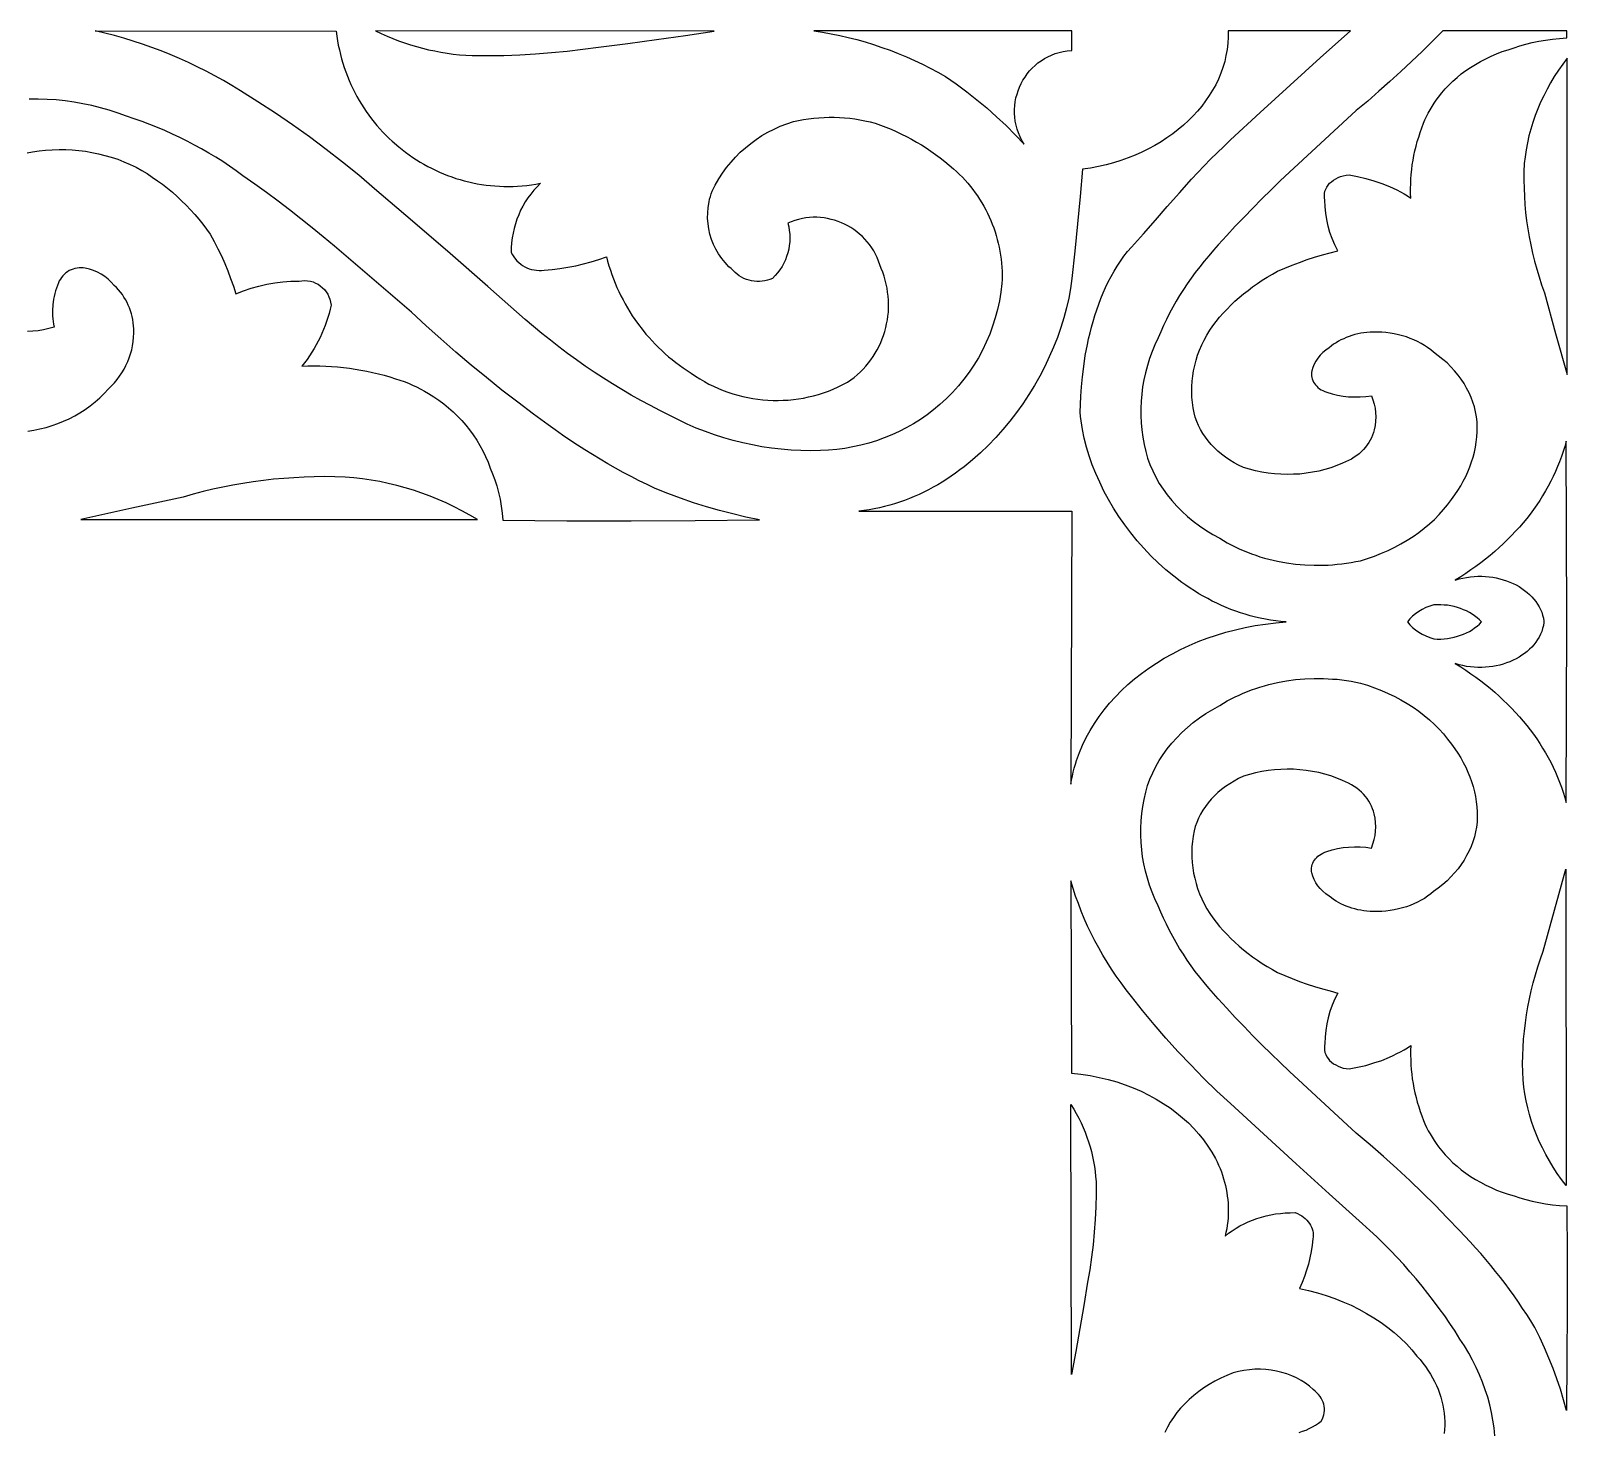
# Model space of a CAD drawing. Extents: x -204 to 222, y -183 to 183.
# Drawn here: x 116.3 to 222, y 86.5 to 183 of the extents above; entities that cross this region are included whole.
import ezdxf

# ---------------------------------------------------------------- set-up
doc = ezdxf.new("R2010")
doc.units = 0
doc.header["$MEASUREMENT"] = 0
doc.layers.add('LAYER_1', color=18, linetype='CONTINUOUS')

msp = doc.modelspace()

# ---------------------------------------------------------------- linework, layer by layer
at = {"layer": 'LAYER_1'}
for points in [[(137.33, 182.92), (137.37, 182.59), (137.42, 182.27), (137.47, 181.95), (137.54, 181.64), (137.61, 181.33), (137.69, 181.02), (137.78, 180.72), (137.88, 180.42), (137.98, 180.12), (138.09, 179.83), (138.21, 179.54), (138.33, 179.26), (138.47, 178.98), (138.6, 178.7), (138.75, 178.43), (138.9, 178.16), (139.06, 177.9), (139.22, 177.64), (139.39, 177.39), (139.57, 177.14), (139.75, 176.9), (139.94, 176.66), (140.13, 176.43), (140.33, 176.2), (140.53, 175.98), (140.74, 175.77), (140.96, 175.55), (141.18, 175.35), (141.63, 174.96), (142.1, 174.59), (142.59, 174.24), (142.85, 174.08), (143.1, 173.92), (143.36, 173.77), (143.62, 173.62), (143.89, 173.49), (144.16, 173.36), (144.43, 173.23), (144.71, 173.11), (144.99, 173), (145.27, 172.9), (145.56, 172.8), (145.85, 172.72), (146.14, 172.63), (146.44, 172.56), (146.73, 172.49), (147.03, 172.43), (147.33, 172.38), (147.64, 172.34), (147.94, 172.3), (148.25, 172.28), (148.56, 172.26), (148.87, 172.25), (149.18, 172.24), (149.49, 172.25), (149.81, 172.26), (150.12, 172.28), (150.44, 172.31), (150.76, 172.35), (151.07, 172.4), (151.39, 172.46), (151.15, 172.22), (150.93, 171.98), (150.71, 171.72), (150.52, 171.45), (150.33, 171.18), (150.17, 170.89), (150.01, 170.6), (149.88, 170.3), (149.75, 169.99), (149.65, 169.67), (149.56, 169.35), (149.49, 169.03), (149.43, 168.7), (149.39, 168.37), (149.37, 168.03), (149.37, 167.69), (149.45, 167.54), (149.54, 167.39), (149.65, 167.25), (149.76, 167.12), (149.88, 167.01), (150.02, 166.9), (150.15, 166.8), (150.3, 166.72), (150.45, 166.64), (150.61, 166.58), (150.77, 166.54), (150.94, 166.5), (151.11, 166.48), (151.28, 166.47), (151.45, 166.47), (151.63, 166.49), (152.18, 166.54), (152.72, 166.6), (153.27, 166.68), (153.81, 166.79), (154.34, 166.91), (154.87, 167.06), (155.4, 167.22), (155.92, 167.41), (156, 167.1), (156.09, 166.79), (156.19, 166.48), (156.29, 166.18), (156.4, 165.88), (156.52, 165.59), (156.64, 165.3), (156.78, 165.01), (156.91, 164.72), (157.06, 164.44), (157.21, 164.16), (157.37, 163.89), (157.7, 163.35), (158.06, 162.84), (158.44, 162.34), (158.64, 162.09), (158.85, 161.85), (159.06, 161.62), (159.28, 161.39), (159.5, 161.17), (159.73, 160.95), (159.96, 160.74), (160.2, 160.53), (160.44, 160.33), (160.69, 160.13), (160.95, 159.94), (161.2, 159.76), (161.47, 159.58), (161.74, 159.41), (162.04, 159.2), (162.34, 159.01), (162.66, 158.83), (162.97, 158.65), (163.29, 158.5), (163.62, 158.35), (163.95, 158.21), (164.28, 158.09), (164.62, 157.98), (164.95, 157.88), (165.3, 157.79), (165.64, 157.72), (165.99, 157.65), (166.33, 157.6), (166.68, 157.56), (167.03, 157.54), (167.38, 157.52), (167.73, 157.52), (168.08, 157.53), (168.43, 157.55), (168.78, 157.59), (169.13, 157.63), (169.48, 157.69), (169.83, 157.76), (170.17, 157.85), (170.52, 157.94), (170.86, 158.05), (171.19, 158.17), (171.53, 158.3), (171.86, 158.45), (172.18, 158.61), (172.5, 158.78), (172.74, 158.94), (172.96, 159.11), (173.18, 159.29), (173.39, 159.48), (173.58, 159.68), (173.77, 159.89), (173.95, 160.1), (174.11, 160.32), (174.27, 160.54), (174.41, 160.77), (174.55, 161.01), (174.68, 161.25), (174.79, 161.5), (174.9, 161.75), (174.99, 162), (175.07, 162.26), (175.14, 162.53), (175.2, 162.79), (175.25, 163.06), (175.29, 163.33), (175.32, 163.6), (175.33, 163.87), (175.33, 164.15), (175.33, 164.42), (175.31, 164.7), (175.27, 164.97), (175.23, 165.25), (175.17, 165.52), (175.1, 165.8), (175.02, 166.07), (174.93, 166.34), (174.82, 166.6), (174.74, 166.86), (174.65, 167.11), (174.55, 167.35), (174.43, 167.59), (174.31, 167.81), (174.17, 168.03), (174.02, 168.24), (173.87, 168.43), (173.7, 168.62), (173.53, 168.8), (173.34, 168.97), (173.15, 169.13), (172.95, 169.27), (172.74, 169.41), (172.53, 169.53), (172.31, 169.65), (172.09, 169.75), (171.86, 169.84), (171.62, 169.92), (171.39, 169.98), (171.14, 170.03), (170.9, 170.08), (170.65, 170.1), (170.4, 170.12), (170.15, 170.12), (169.9, 170.1), (169.65, 170.08), (169.4, 170.03), (169.14, 169.98), (168.89, 169.91), (168.64, 169.82), (168.39, 169.72), (168.46, 169.46), (168.5, 169.21), (168.53, 168.95), (168.54, 168.69), (168.53, 168.43), (168.5, 168.17), (168.46, 167.92), (168.4, 167.67), (168.32, 167.43), (168.23, 167.19), (168.12, 166.96), (168, 166.73), (167.86, 166.51), (167.7, 166.3), (167.53, 166.11), (167.35, 165.92), (167.17, 165.85), (166.99, 165.79), (166.81, 165.75), (166.63, 165.72), (166.45, 165.71), (166.26, 165.71), (166.08, 165.72), (165.9, 165.75), (165.73, 165.79), (165.55, 165.85), (165.38, 165.92), (165.22, 166), (165.06, 166.1), (164.91, 166.21), (164.77, 166.33), (164.63, 166.47), (164.49, 166.59), (164.35, 166.72), (164.09, 167), (163.85, 167.29), (163.64, 167.6), (163.45, 167.92), (163.29, 168.26), (163.15, 168.6), (163.04, 168.96), (162.96, 169.32), (162.91, 169.68), (162.88, 170.06), (162.89, 170.43), (162.92, 170.8), (162.98, 171.18), (163.02, 171.36), (163.07, 171.55), (163.12, 171.73), (163.19, 171.92), (163.41, 172.34), (163.65, 172.76), (163.91, 173.16), (164.19, 173.54), (164.49, 173.91), (164.8, 174.26), (165.13, 174.59), (165.48, 174.91), (165.85, 175.2), (166.23, 175.48), (166.62, 175.74), (167.03, 175.97), (167.45, 176.19), (167.88, 176.38), (168.33, 176.55), (168.78, 176.7), (169.13, 176.78), (169.48, 176.84), (169.83, 176.9), (170.18, 176.94), (170.54, 176.97), (170.89, 176.99), (171.24, 177), (171.6, 177), (171.95, 176.99), (172.3, 176.97), (172.66, 176.93), (173.01, 176.89), (173.36, 176.83), (173.71, 176.76), (174.06, 176.68), (174.4, 176.59), (174.77, 176.46), (175.14, 176.32), (175.5, 176.18), (175.86, 176.02), (176.22, 175.85), (176.57, 175.68), (176.92, 175.49), (177.26, 175.3), (177.6, 175.1), (177.93, 174.89), (178.25, 174.67), (178.57, 174.44), (178.89, 174.21), (179.2, 173.96), (179.5, 173.71), (179.8, 173.45), (180.01, 173.27), (180.21, 173.07), (180.41, 172.87), (180.6, 172.67), (180.78, 172.46), (180.96, 172.25), (181.13, 172.03), (181.29, 171.81), (181.45, 171.59), (181.6, 171.36), (181.75, 171.12), (181.88, 170.89), (182.02, 170.64), (182.14, 170.4), (182.26, 170.15), (182.37, 169.9), (182.47, 169.64), (182.57, 169.39), (182.66, 169.13), (182.74, 168.86), (182.81, 168.6), (182.88, 168.33), (182.94, 168.06), (182.99, 167.79), (183.04, 167.52), (183.07, 167.24), (183.1, 166.97), (183.12, 166.69), (183.14, 166.41), (183.14, 166.13), (183.14, 165.85), (183.13, 165.57), (183.06, 164.96), (182.96, 164.37), (182.83, 163.78), (182.67, 163.2), (182.49, 162.63), (182.29, 162.07), (182.05, 161.52), (181.79, 160.99), (181.51, 160.46), (181.2, 159.95), (180.87, 159.46), (180.52, 158.98), (180.14, 158.52), (179.74, 158.07), (179.32, 157.65), (178.87, 157.24), (178.43, 156.88), (177.98, 156.54), (177.52, 156.22), (177.04, 155.92), (176.55, 155.64), (176.05, 155.38), (175.55, 155.15), (175.03, 154.94), (174.5, 154.75), (173.97, 154.58), (173.43, 154.44), (172.88, 154.32), (172.33, 154.22), (171.77, 154.15), (171.21, 154.1), (170.64, 154.07), (169.97, 154.06), (169.29, 154.07), (168.62, 154.11), (167.95, 154.16), (167.28, 154.24), (166.62, 154.34), (165.96, 154.46), (165.3, 154.6), (164.65, 154.76), (164, 154.94), (163.36, 155.15), (162.73, 155.38), (162.1, 155.62), (161.48, 155.89), (160.87, 156.18), (160.27, 156.49), (159.6, 156.82), (158.94, 157.17), (158.28, 157.52), (157.63, 157.89), (156.98, 158.27), (156.34, 158.66), (155.71, 159.06), (155.08, 159.46), (154.46, 159.88), (153.85, 160.31), (153.25, 160.75), (152.65, 161.2), (152.06, 161.66), (151.47, 162.13), (150.9, 162.61), (150.33, 163.1), (147.76, 165.37), (145.17, 167.62), (142.58, 169.86), (139.97, 172.08), (138.88, 173.01), (137.76, 173.91), (136.63, 174.79), (135.49, 175.65), (134.32, 176.48), (133.14, 177.29), (131.94, 178.07), (130.73, 178.83), (130.15, 179.18), (129.56, 179.53), (128.97, 179.86), (128.37, 180.18), (127.76, 180.48), (127.15, 180.77), (126.53, 181.05), (125.91, 181.31), (125.28, 181.57), (124.64, 181.81), (124, 182.03), (123.36, 182.24), (122.71, 182.44), (122.06, 182.62), (121.4, 182.79), (120.74, 182.95)], [(163.34, 182.92), (140.03, 182.95), (140.42, 182.76), (140.82, 182.59), (141.22, 182.42), (141.62, 182.26), (142.03, 182.12), (142.44, 181.98), (142.85, 181.86), (143.26, 181.75), (143.68, 181.65), (144.1, 181.56), (144.53, 181.48), (144.95, 181.41), (145.38, 181.35), (145.81, 181.3), (146.24, 181.27), (146.67, 181.25), (147.76, 181.24), (148.86, 181.26), (149.95, 181.3), (151.04, 181.36), (152.13, 181.45), (153.21, 181.55), (154.3, 181.68), (155.38, 181.83), (157.38, 182.07), (159.37, 182.34), (161.36, 182.62)], [(187.94, 182.95), (187.92, 182.95), (170.19, 182.95), (170.79, 182.85), (171.39, 182.75), (171.98, 182.63), (172.56, 182.49), (173.15, 182.34), (173.73, 182.18), (174.3, 182), (174.87, 181.81), (175.44, 181.61), (176, 181.39), (176.56, 181.16), (177.11, 180.91), (177.66, 180.65), (178.2, 180.38), (178.73, 180.1), (179.26, 179.8), (179.99, 179.29), (180.71, 178.76), (181.41, 178.21), (182.1, 177.64), (182.77, 177.04), (183.42, 176.43), (184.05, 175.8), (184.67, 175.15), (184.51, 175.4), (184.38, 175.66), (184.27, 175.93), (184.18, 176.19), (184.11, 176.46), (184.05, 176.73), (184.02, 177), (184, 177.27), (184, 177.54), (184.02, 177.8), (184.05, 178.07), (184.1, 178.33), (184.17, 178.58), (184.25, 178.83), (184.34, 179.08), (184.46, 179.32), (184.58, 179.55), (184.72, 179.77), (184.87, 179.99), (185.04, 180.19), (185.22, 180.38), (185.41, 180.57), (185.61, 180.74), (185.83, 180.89), (186.06, 181.04), (186.29, 181.17), (186.54, 181.28), (186.8, 181.38), (187.06, 181.46), (187.34, 181.52), (187.63, 181.57), (187.92, 181.59), (187.94, 181.59)], [(187.87, 131.12), (187.92, 131.4), (187.98, 131.68), (188.04, 131.95), (188.11, 132.22), (188.19, 132.5), (188.27, 132.76), (188.46, 133.3), (188.68, 133.82), (188.93, 134.33), (189.2, 134.83), (189.5, 135.31), (189.82, 135.79), (190.17, 136.25), (190.54, 136.71), (190.94, 137.14), (191.36, 137.57), (191.8, 137.98), (192.26, 138.37), (192.74, 138.75), (193.24, 139.11), (193.76, 139.46), (194.3, 139.79), (194.86, 140.1), (195.43, 140.39), (196.02, 140.67), (196.63, 140.93), (197.25, 141.16), (197.89, 141.38), (198.54, 141.58), (199.2, 141.75), (199.88, 141.9), (200.56, 142.04), (201.26, 142.14), (201.97, 142.23), (202.68, 142.29), (202.33, 142.32), (201.97, 142.36), (201.61, 142.41), (201.26, 142.47), (200.91, 142.54), (200.57, 142.62), (200.22, 142.71), (199.88, 142.81), (199.55, 142.91), (199.22, 143.03), (198.89, 143.15), (198.56, 143.28), (198.24, 143.42), (197.92, 143.57), (197.6, 143.72), (197.29, 143.89), (196.98, 144.06), (196.68, 144.23), (196.38, 144.42), (196.08, 144.61), (195.79, 144.81), (195.51, 145.01), (194.95, 145.43), (194.4, 145.88), (193.88, 146.35), (193.38, 146.84), (192.9, 147.35), (192.43, 147.87), (192, 148.41), (191.58, 148.97), (191.18, 149.53), (190.82, 150.11), (190.47, 150.7), (190.15, 151.29), (189.86, 151.89), (189.59, 152.49), (189.35, 153.1), (189.14, 153.71), (188.96, 154.31), (188.8, 154.92), (188.68, 155.52), (188.63, 155.82), (188.59, 156.12), (188.55, 156.42), (188.52, 156.71), (188.53, 157.24), (188.56, 157.82), (188.6, 158.46), (188.67, 159.14), (188.76, 159.86), (188.87, 160.61), (189.02, 161.38), (189.1, 161.77), (189.2, 162.17), (189.3, 162.56), (189.41, 162.96), (189.53, 163.36), (189.66, 163.75), (189.8, 164.15), (189.94, 164.54), (190.1, 164.92), (190.27, 165.3), (190.45, 165.68), (190.64, 166.05), (190.85, 166.41), (191.06, 166.76), (191.29, 167.11), (191.53, 167.44), (191.78, 167.76), (192.04, 168.07), (192.87, 168.99), (193.69, 169.93), (194.51, 170.87), (195.34, 171.81), (196.18, 172.74), (196.61, 173.2), (197.04, 173.66), (197.49, 174.11), (197.94, 174.56), (198.4, 175), (198.87, 175.44), (200.91, 177.33), (202.97, 179.21), (205.04, 181.09), (207.12, 182.95), (198.7, 182.95), (198.7, 182.52), (198.68, 182.09), (198.63, 181.67), (198.55, 181.25), (198.46, 180.84), (198.34, 180.43), (198.19, 180.03), (198.03, 179.63), (197.84, 179.24), (197.63, 178.86), (197.4, 178.49), (197.15, 178.13), (196.89, 177.77), (196.6, 177.43), (196.29, 177.09), (195.97, 176.77), (195.62, 176.45), (195.26, 176.15), (194.89, 175.86), (194.49, 175.58), (194.08, 175.32), (193.66, 175.07), (193.22, 174.83), (192.77, 174.61), (192.3, 174.4), (191.82, 174.21), (191.32, 174.03), (190.82, 173.87), (190.3, 173.73), (189.77, 173.61), (189.22, 173.5), (188.67, 173.42), (188.52, 171.54), (188.34, 169.66), (188.15, 167.78), (187.94, 165.9), (187.85, 165.23), (187.73, 164.56), (187.57, 163.89), (187.39, 163.21), (187.18, 162.53), (186.95, 161.86), (186.68, 161.19), (186.39, 160.52), (186.08, 159.86), (185.74, 159.2), (185.37, 158.56), (184.98, 157.92), (184.57, 157.3), (184.13, 156.69), (183.68, 156.1), (183.2, 155.53), (182.71, 154.97), (182.19, 154.43), (181.65, 153.92), (181.1, 153.43), (180.82, 153.19), (180.53, 152.96), (180.24, 152.74), (179.94, 152.52), (179.64, 152.31), (179.34, 152.11), (179.03, 151.91), (178.72, 151.72), (178.4, 151.55), (178.08, 151.37), (177.76, 151.21), (177.43, 151.05), (177.1, 150.91), (176.77, 150.77), (176.43, 150.64), (176.09, 150.52), (175.75, 150.41), (175.41, 150.31), (175.06, 150.22), (174.71, 150.14), (174.35, 150.06), (174, 150), (173.64, 149.95), (173.28, 149.91), (187.94, 149.91)], [(213.46, 182.95), (212.76, 182.24), (212.04, 181.53), (211.32, 180.84), (210.58, 180.15), (209.83, 179.46), (209.07, 178.79), (208.3, 178.12), (207.51, 177.46), (202.92, 173.22), (202.28, 172.62), (201.65, 172), (201.02, 171.38), (200.4, 170.76), (199.79, 170.13), (199.19, 169.5), (198.6, 168.86), (198.02, 168.22), (197.68, 167.85), (197.36, 167.48), (197.04, 167.1), (196.74, 166.72), (196.44, 166.33), (196.16, 165.94), (195.88, 165.55), (195.62, 165.15), (195.36, 164.75), (195.12, 164.34), (194.89, 163.93), (194.66, 163.52), (194.45, 163.1), (194.25, 162.68), (194.06, 162.25), (193.88, 161.82), (193.66, 161.35), (193.47, 160.88), (193.29, 160.4), (193.14, 159.92), (193.01, 159.43), (192.9, 158.94), (192.81, 158.45), (192.75, 157.96), (192.71, 157.47), (192.69, 156.97), (192.69, 156.48), (192.71, 155.98), (192.76, 155.49), (192.83, 154.99), (192.92, 154.5), (193.03, 154.01), (193.16, 153.55), (193.32, 153.11), (193.51, 152.67), (193.72, 152.24), (193.96, 151.82), (194.22, 151.42), (194.51, 151.02), (194.82, 150.63), (195.16, 150.26), (195.52, 149.9), (195.9, 149.55), (196.3, 149.22), (196.73, 148.9), (197.17, 148.6), (197.64, 148.31), (198.12, 148.04), (198.38, 147.88), (198.64, 147.73), (198.91, 147.59), (199.18, 147.45), (199.45, 147.32), (199.73, 147.2), (200.02, 147.08), (200.31, 146.97), (200.6, 146.87), (200.89, 146.77), (201.19, 146.68), (201.49, 146.6), (202.1, 146.46), (202.72, 146.35), (203.34, 146.26), (203.98, 146.21), (204.61, 146.18), (205.25, 146.19), (205.57, 146.2), (205.89, 146.22), (206.21, 146.25), (206.53, 146.28), (206.85, 146.33), (207.16, 146.38), (207.48, 146.44), (207.8, 146.5), (208.29, 146.65), (208.78, 146.82), (209.25, 147.01), (209.71, 147.21), (210.16, 147.43), (210.59, 147.66), (211.02, 147.91), (211.42, 148.17), (211.81, 148.44), (212.19, 148.73), (212.55, 149.03), (212.89, 149.34), (213.21, 149.67), (213.52, 150.01), (213.8, 150.35), (214.07, 150.71), (214.29, 151.02), (214.51, 151.33), (214.7, 151.64), (214.88, 151.96), (215.05, 152.29), (215.2, 152.62), (215.33, 152.95), (215.45, 153.29), (215.55, 153.63), (215.64, 153.97), (215.71, 154.31), (215.77, 154.66), (215.81, 155.01), (215.83, 155.36), (215.84, 155.71), (215.83, 156.06), (215.79, 156.4), (215.72, 156.74), (215.64, 157.08), (215.54, 157.41), (215.42, 157.73), (215.28, 158.05), (215.11, 158.37), (214.93, 158.68), (214.73, 158.98), (214.52, 159.27), (214.28, 159.55), (214.03, 159.83), (213.76, 160.1), (213.47, 160.35), (213.16, 160.6), (212.84, 160.84), (212.64, 161.01), (212.42, 161.16), (212.2, 161.31), (211.97, 161.45), (211.73, 161.57), (211.48, 161.69), (211.22, 161.79), (210.96, 161.89), (210.69, 161.97), (210.41, 162.04), (210.13, 162.1), (209.85, 162.15), (209.56, 162.19), (209.27, 162.21), (208.97, 162.22), (208.68, 162.22), (208.46, 162.21), (208.25, 162.2), (208.04, 162.17), (207.83, 162.14), (207.62, 162.1), (207.42, 162.05), (207.22, 161.99), (207.02, 161.92), (206.83, 161.85), (206.65, 161.77), (206.46, 161.69), (206.29, 161.59), (206.12, 161.49), (205.95, 161.39), (205.8, 161.27), (205.65, 161.15), (205.42, 160.99), (205.22, 160.82), (205.04, 160.64), (204.88, 160.44), (204.74, 160.23), (204.62, 160.02), (204.53, 159.79), (204.46, 159.57), (204.44, 159.45), (204.43, 159.33), (204.43, 159.22), (204.45, 159.11), (204.48, 159), (204.52, 158.89), (204.57, 158.78), (204.63, 158.68), (204.7, 158.59), (204.79, 158.5), (204.88, 158.41), (204.98, 158.33), (205.09, 158.26), (205.21, 158.2), (205.34, 158.14), (205.48, 158.09), (205.85, 157.98), (206.22, 157.89), (206.61, 157.82), (206.99, 157.78), (207.39, 157.76), (207.78, 157.77), (208.17, 157.8), (208.56, 157.85), (208.66, 157.56), (208.75, 157.27), (208.81, 156.98), (208.84, 156.69), (208.86, 156.39), (208.84, 156.1), (208.81, 155.8), (208.75, 155.51), (208.7, 155.32), (208.64, 155.14), (208.57, 154.96), (208.48, 154.79), (208.38, 154.62), (208.27, 154.46), (208.15, 154.3), (208.02, 154.15), (207.87, 154), (207.71, 153.86), (207.55, 153.73), (207.37, 153.61), (207.18, 153.49), (206.99, 153.39), (206.78, 153.29), (206.57, 153.2), (206.17, 153.04), (205.77, 152.89), (205.35, 152.77), (204.93, 152.66), (204.51, 152.58), (204.07, 152.51), (203.64, 152.46), (203.2, 152.44), (202.77, 152.43), (202.33, 152.44), (201.89, 152.47), (201.45, 152.52), (201.02, 152.59), (200.59, 152.68), (200.17, 152.79), (199.75, 152.91), (199.42, 153.07), (199.11, 153.24), (198.81, 153.42), (198.52, 153.62), (198.25, 153.82), (197.99, 154.04), (197.75, 154.26), (197.53, 154.5), (197.32, 154.74), (197.13, 154.99), (196.95, 155.25), (196.79, 155.52), (196.66, 155.8), (196.54, 156.08), (196.44, 156.37), (196.36, 156.66), (196.29, 157.02), (196.24, 157.39), (196.21, 157.75), (196.19, 158.12), (196.2, 158.48), (196.22, 158.85), (196.26, 159.21), (196.32, 159.57), (196.4, 159.93), (196.49, 160.29), (196.6, 160.64), (196.73, 160.99), (196.88, 161.34), (197.05, 161.68), (197.23, 162.02), (197.43, 162.35), (197.64, 162.65), (197.87, 162.95), (198.11, 163.24), (198.36, 163.52), (198.62, 163.8), (198.89, 164.07), (199.17, 164.34), (199.46, 164.6), (199.76, 164.85), (200.07, 165.09), (200.38, 165.33), (200.71, 165.56), (201.05, 165.79), (201.39, 166), (201.74, 166.21), (202.1, 166.41), (202.6, 166.63), (203.1, 166.83), (203.61, 167.02), (204.13, 167.21), (204.65, 167.38), (205.18, 167.54), (205.71, 167.68), (206.25, 167.82), (206.04, 168.23), (205.85, 168.66), (205.7, 169.08), (205.57, 169.52), (205.48, 169.96), (205.41, 170.4), (205.37, 170.84), (205.36, 171.29), (205.33, 171.45), (205.32, 171.61), (205.33, 171.76), (205.36, 171.91), (205.42, 172.06), (205.49, 172.2), (205.58, 172.33), (205.68, 172.46), (205.81, 172.57), (205.94, 172.68), (206.1, 172.77), (206.26, 172.86), (206.44, 172.93), (206.62, 172.98), (206.82, 173.02), (207.02, 173.04), (207.6, 172.93), (208.17, 172.8), (208.73, 172.64), (209.27, 172.45), (209.8, 172.23), (210.05, 172.12), (210.31, 172), (210.55, 171.87), (210.8, 171.73), (211.03, 171.59), (211.27, 171.44), (211.25, 171.77), (211.25, 172.1), (211.26, 172.42), (211.27, 172.75), (211.29, 173.07), (211.33, 173.4), (211.37, 173.72), (211.42, 174.04), (211.48, 174.37), (211.55, 174.69), (211.63, 175.01), (211.71, 175.33), (211.81, 175.64), (211.91, 175.96), (212.02, 176.27), (212.15, 176.59), (212.24, 176.82), (212.35, 177.06), (212.47, 177.29), (212.59, 177.52), (212.73, 177.74), (212.87, 177.96), (213.02, 178.18), (213.18, 178.39), (213.4, 178.68), (213.64, 178.96), (213.9, 179.23), (214.16, 179.49), (214.45, 179.74), (214.74, 179.98), (215.05, 180.21), (215.38, 180.43), (215.71, 180.64), (216.06, 180.84), (216.42, 181.03), (216.79, 181.2), (217.17, 181.37), (217.56, 181.52), (217.96, 181.65), (218.37, 181.78), (218.76, 181.91), (219.18, 182.03), (219.61, 182.14), (220.07, 182.23), (220.54, 182.31), (221.02, 182.38), (221.51, 182.43), (222, 182.47), (222.01, 182.95)], [(220.47, 164.93), (221.23, 162.12), (222.02, 159.31), (222.03, 181.07), (221.72, 180.65), (221.42, 180.23), (221.14, 179.8), (220.88, 179.37), (220.64, 178.93), (220.41, 178.48), (220.19, 178.03), (220, 177.58), (219.82, 177.12), (219.66, 176.65), (219.52, 176.19), (219.39, 175.72), (219.29, 175.24), (219.2, 174.77), (219.13, 174.29), (219.07, 173.81), (219.05, 173.25), (219.05, 172.68), (219.06, 172.12), (219.08, 171.56), (219.12, 171), (219.17, 170.44), (219.23, 169.88), (219.31, 169.33), (219.41, 168.77), (219.52, 168.22), (219.64, 167.66), (219.78, 167.11), (219.93, 166.56), (220.09, 166.02), (220.27, 165.47)], [(222.01, 142.29), (221.96, 154.71), (221.86, 154.36), (221.75, 154.01), (221.64, 153.66), (221.51, 153.31), (221.37, 152.97), (221.22, 152.63), (221.06, 152.29), (220.9, 151.96), (220.72, 151.63), (220.53, 151.3), (220.34, 150.97), (220.14, 150.65), (219.93, 150.34), (219.7, 150.02), (219.48, 149.71), (219.24, 149.41), (218.99, 149.11), (218.74, 148.81), (218.47, 148.52), (218.2, 148.23), (217.92, 147.95), (217.63, 147.67), (217.34, 147.4), (217.04, 147.13), (216.72, 146.86), (216.41, 146.6), (216.08, 146.35), (215.74, 146.1), (215.4, 145.86), (215.05, 145.62), (214.7, 145.39), (214.33, 145.16), (214.59, 145.24), (214.85, 145.3), (215.11, 145.35), (215.37, 145.39), (215.63, 145.42), (215.89, 145.43), (216.15, 145.43), (216.41, 145.42), (216.66, 145.39), (216.91, 145.36), (217.15, 145.31), (217.4, 145.26), (217.63, 145.19), (217.86, 145.12), (218.09, 145.03), (218.3, 144.93), (218.51, 144.83), (218.72, 144.72), (218.91, 144.59), (219.1, 144.46), (219.27, 144.32), (219.44, 144.18), (219.6, 144.02), (219.74, 143.86), (219.87, 143.69), (219.99, 143.51), (220.1, 143.33), (220.19, 143.14), (220.28, 142.95), (220.34, 142.75), (220.39, 142.54), (220.43, 142.33), (220.42, 142.29), (220.43, 142.25), (220.39, 142.04), (220.34, 141.84), (220.28, 141.63), (220.19, 141.44), (220.1, 141.25), (219.99, 141.07), (219.87, 140.89), (219.74, 140.72), (219.6, 140.56), (219.44, 140.41), (219.27, 140.26), (219.1, 140.12), (218.91, 139.99), (218.72, 139.87), (218.51, 139.75), (218.3, 139.65), (218.09, 139.55), (217.86, 139.47), (217.63, 139.39), (217.4, 139.32), (217.15, 139.27), (216.91, 139.22), (216.66, 139.19), (216.41, 139.17), (216.15, 139.15), (215.89, 139.16), (215.63, 139.17), (215.37, 139.19), (215.11, 139.23), (214.85, 139.28), (214.59, 139.34), (214.33, 139.42), (214.7, 139.19), (215.05, 138.96), (215.4, 138.72), (215.74, 138.48), (216.08, 138.23), (216.41, 137.98), (216.72, 137.72), (217.04, 137.46), (217.34, 137.19), (217.63, 136.91), (217.92, 136.63), (218.2, 136.35), (218.47, 136.06), (218.74, 135.77), (218.99, 135.47), (219.24, 135.17), (219.48, 134.87), (219.7, 134.56), (219.93, 134.25), (220.14, 133.93), (220.34, 133.61), (220.53, 133.28), (220.72, 132.96), (220.9, 132.63), (221.06, 132.29), (221.22, 131.95), (221.37, 131.61), (221.51, 131.27), (221.64, 130.92), (221.75, 130.58), (221.86, 130.22), (221.96, 129.87)], [(126.8, 150.88), (123.27, 150.12), (119.75, 149.34), (147.04, 149.33), (146.51, 149.64), (145.98, 149.93), (145.45, 150.21), (144.9, 150.47), (144.35, 150.71), (143.79, 150.94), (143.22, 151.15), (142.65, 151.34), (142.08, 151.51), (141.5, 151.67), (140.91, 151.81), (140.32, 151.94), (139.73, 152.04), (139.13, 152.13), (138.53, 152.2), (137.93, 152.25), (137.22, 152.27), (136.52, 152.28), (135.81, 152.27), (135.11, 152.25), (134.41, 152.21), (133.71, 152.16), (133.01, 152.1), (132.31, 152.02), (131.61, 151.92), (130.91, 151.82), (130.22, 151.7), (129.53, 151.56), (128.84, 151.41), (128.16, 151.25), (127.48, 151.07)], [(216.13, 142.29), (215.99, 142.44), (215.83, 142.58), (215.66, 142.71), (215.48, 142.83), (215.3, 142.94), (215.1, 143.04), (214.9, 143.13), (214.69, 143.21), (214.47, 143.28), (214.25, 143.34), (214.03, 143.39), (213.8, 143.43), (213.56, 143.45), (213.33, 143.47), (213.09, 143.47), (212.85, 143.46), (212.57, 143.37), (212.3, 143.27), (212.05, 143.14), (211.81, 143), (211.59, 142.85), (211.39, 142.68), (211.21, 142.49), (211.04, 142.29), (211.21, 142.09), (211.39, 141.91), (211.59, 141.74), (211.81, 141.58), (212.05, 141.44), (212.3, 141.32), (212.57, 141.21), (212.85, 141.12), (213.09, 141.11), (213.33, 141.11), (213.56, 141.13), (213.8, 141.15), (214.03, 141.19), (214.25, 141.24), (214.47, 141.3), (214.69, 141.37), (214.9, 141.45), (215.1, 141.54), (215.3, 141.64), (215.48, 141.75), (215.66, 141.87), (215.83, 142), (215.99, 142.14)], [(198.12, 136.54), (198.38, 136.7), (198.64, 136.85), (198.91, 136.99), (199.18, 137.13), (199.45, 137.26), (199.73, 137.38), (200.02, 137.5), (200.31, 137.61), (200.6, 137.71), (200.89, 137.81), (201.19, 137.9), (201.49, 137.98), (202.1, 138.12), (202.72, 138.23), (203.34, 138.32), (203.98, 138.37), (204.61, 138.4), (205.25, 138.4), (205.57, 138.38), (205.89, 138.36), (206.21, 138.34), (206.53, 138.3), (206.85, 138.26), (207.16, 138.21), (207.48, 138.15), (207.8, 138.08), (208.29, 137.93), (208.78, 137.76), (209.25, 137.57), (209.71, 137.37), (210.16, 137.16), (210.59, 136.92), (211.02, 136.68), (211.42, 136.42), (211.81, 136.14), (212.19, 135.85), (212.55, 135.55), (212.89, 135.24), (213.21, 134.91), (213.52, 134.58), (213.8, 134.23), (214.07, 133.87), (214.29, 133.56), (214.51, 133.25), (214.7, 132.94), (214.88, 132.62), (215.05, 132.29), (215.2, 131.96), (215.33, 131.63), (215.45, 131.3), (215.55, 130.96), (215.64, 130.61), (215.71, 130.27), (215.77, 129.92), (215.81, 129.57), (215.83, 129.23), (215.84, 128.87), (215.83, 128.52), (215.79, 128.18), (215.72, 127.84), (215.64, 127.51), (215.54, 127.17), (215.42, 126.85), (215.28, 126.53), (215.11, 126.21), (214.93, 125.91), (214.73, 125.61), (214.52, 125.31), (214.28, 125.03), (214.03, 124.75), (213.76, 124.48), (213.47, 124.23), (213.16, 123.98), (212.84, 123.74), (212.64, 123.58), (212.42, 123.42), (212.2, 123.27), (211.97, 123.14), (211.73, 123.01), (211.48, 122.89), (211.22, 122.79), (210.96, 122.69), (210.69, 122.61), (210.41, 122.54), (210.13, 122.48), (209.85, 122.43), (209.56, 122.4), (209.27, 122.37), (208.97, 122.36), (208.68, 122.36), (208.46, 122.37), (208.25, 122.39), (208.04, 122.41), (207.83, 122.45), (207.62, 122.49), (207.42, 122.54), (207.22, 122.59), (207.02, 122.66), (206.83, 122.73), (206.65, 122.81), (206.46, 122.9), (206.29, 122.99), (206.12, 123.09), (205.95, 123.2), (205.8, 123.31), (205.65, 123.43), (205.42, 123.59), (205.22, 123.76), (205.04, 123.95), (204.88, 124.14), (204.74, 124.35), (204.62, 124.56), (204.53, 124.79), (204.46, 125.02), (204.44, 125.13), (204.43, 125.25), (204.43, 125.36), (204.45, 125.48), (204.48, 125.59), (204.52, 125.69), (204.57, 125.8), (204.63, 125.9), (204.7, 125.99), (204.79, 126.09), (204.88, 126.17), (204.98, 126.25), (205.09, 126.32), (205.21, 126.39), (205.34, 126.44), (205.48, 126.49), (205.85, 126.61), (206.22, 126.7), (206.61, 126.76), (206.99, 126.8), (207.39, 126.82), (207.78, 126.82), (208.17, 126.79), (208.56, 126.73), (208.66, 127.02), (208.75, 127.31), (208.81, 127.6), (208.84, 127.9), (208.86, 128.19), (208.84, 128.49), (208.81, 128.78), (208.75, 129.08), (208.7, 129.26), (208.64, 129.44), (208.57, 129.62), (208.48, 129.79), (208.38, 129.96), (208.27, 130.13), (208.15, 130.28), (208.02, 130.43), (207.87, 130.58), (207.71, 130.72), (207.55, 130.85), (207.37, 130.97), (207.18, 131.09), (206.99, 131.19), (206.78, 131.29), (206.57, 131.38), (206.17, 131.54), (205.77, 131.69), (205.35, 131.81), (204.93, 131.92), (204.51, 132), (204.07, 132.07), (203.64, 132.12), (203.2, 132.15), (202.77, 132.15), (202.33, 132.14), (201.89, 132.11), (201.45, 132.06), (201.02, 131.99), (200.59, 131.91), (200.17, 131.8), (199.75, 131.67), (199.42, 131.51), (199.11, 131.34), (198.81, 131.16), (198.52, 130.97), (198.25, 130.76), (197.99, 130.55), (197.75, 130.32), (197.53, 130.09), (197.32, 129.84), (197.13, 129.59), (196.95, 129.33), (196.79, 129.06), (196.66, 128.79), (196.54, 128.5), (196.44, 128.22), (196.36, 127.92), (196.29, 127.56), (196.24, 127.19), (196.21, 126.83), (196.19, 126.46), (196.2, 126.1), (196.22, 125.74), (196.26, 125.37), (196.32, 125.01), (196.4, 124.65), (196.49, 124.3), (196.6, 123.94), (196.73, 123.59), (196.88, 123.24), (197.05, 122.9), (197.23, 122.56), (197.43, 122.23), (197.64, 121.93), (197.87, 121.63), (198.11, 121.34), (198.36, 121.06), (198.62, 120.78), (198.89, 120.51), (199.17, 120.25), (199.46, 119.99), (199.76, 119.73), (200.07, 119.49), (200.38, 119.25), (200.71, 119.02), (201.05, 118.8), (201.39, 118.58), (201.74, 118.37), (202.1, 118.17), (202.6, 117.96), (203.1, 117.75), (203.61, 117.56), (204.13, 117.38), (204.65, 117.21), (205.18, 117.05), (205.71, 116.9), (206.25, 116.76), (206.04, 116.35), (205.85, 115.93), (205.7, 115.5), (205.57, 115.06), (205.48, 114.63), (205.41, 114.18), (205.37, 113.74), (205.36, 113.29), (205.33, 113.13), (205.32, 112.98), (205.33, 112.82), (205.36, 112.67), (205.42, 112.52), (205.49, 112.38), (205.58, 112.25), (205.68, 112.12), (205.81, 112.01), (205.94, 111.9), (206.1, 111.81), (206.26, 111.73), (206.44, 111.66), (206.62, 111.6), (206.82, 111.56), (207.02, 111.54), (207.6, 111.65), (208.17, 111.78), (208.73, 111.95), (209.27, 112.13), (209.8, 112.35), (210.05, 112.46), (210.31, 112.59), (210.55, 112.72), (210.8, 112.85), (211.03, 112.99), (211.27, 113.14), (211.25, 112.81), (211.25, 112.49), (211.26, 112.16), (211.27, 111.83), (211.29, 111.51), (211.33, 111.18), (211.37, 110.86), (211.42, 110.54), (211.48, 110.22), (211.55, 109.89), (211.63, 109.57), (211.71, 109.26), (211.81, 108.94), (211.91, 108.62), (212.02, 108.31), (212.15, 108), (212.24, 107.76), (212.35, 107.52), (212.47, 107.29), (212.59, 107.07), (212.73, 106.84), (212.87, 106.62), (213.02, 106.4), (213.18, 106.19), (213.4, 105.9), (213.64, 105.63), (213.9, 105.35), (214.16, 105.09), (214.45, 104.84), (214.74, 104.6), (215.05, 104.37), (215.38, 104.15), (215.71, 103.94), (216.06, 103.74), (216.42, 103.55), (216.79, 103.38), (217.17, 103.21), (217.56, 103.06), (217.96, 102.93), (218.37, 102.8), (218.76, 102.67), (219.18, 102.55), (219.61, 102.44), (220.07, 102.35), (220.54, 102.27), (221.02, 102.2), (221.51, 102.15), (222, 102.12), (222.03, 98.6), (222.03, 95.08), (222.01, 91.56), (221.97, 88.04), (221.77, 88.77), (221.56, 89.5), (221.32, 90.22), (221.06, 90.94), (220.77, 91.65), (220.47, 92.36), (220.14, 93.06), (219.79, 93.76), (219.52, 94.2), (219.24, 94.64), (218.96, 95.07), (218.67, 95.5), (218.37, 95.93), (218.06, 96.36), (217.75, 96.78), (217.43, 97.2), (217.1, 97.61), (216.77, 98.02), (216.43, 98.43), (216.08, 98.84), (215.72, 99.24), (215.36, 99.64), (214.99, 100.03), (214.61, 100.42), (213.78, 101.3), (212.94, 102.16), (212.08, 103.01), (211.2, 103.86), (210.3, 104.69), (209.39, 105.51), (208.46, 106.32), (207.51, 107.12), (202.92, 111.36), (202.28, 111.97), (201.65, 112.58), (201.02, 113.2), (200.4, 113.82), (199.79, 114.45), (199.19, 115.08), (198.6, 115.72), (198.02, 116.37), (197.68, 116.73), (197.36, 117.1), (197.04, 117.48), (196.74, 117.86), (196.44, 118.25), (196.16, 118.64), (195.88, 119.03), (195.62, 119.43), (195.36, 119.83), (195.12, 120.24), (194.89, 120.65), (194.66, 121.07), (194.45, 121.49), (194.25, 121.91), (194.06, 122.33), (193.88, 122.76), (193.66, 123.23), (193.47, 123.7), (193.29, 124.18), (193.14, 124.66), (193.01, 125.15), (192.9, 125.64), (192.81, 126.13), (192.75, 126.62), (192.71, 127.12), (192.69, 127.61), (192.69, 128.11), (192.71, 128.6), (192.76, 129.1), (192.83, 129.59), (192.92, 130.08), (193.03, 130.58), (193.16, 131.03), (193.32, 131.47), (193.51, 131.91), (193.72, 132.34), (193.96, 132.76), (194.22, 133.17), (194.51, 133.56), (194.82, 133.95), (195.16, 134.32), (195.52, 134.68), (195.9, 135.03), (196.3, 135.37), (196.73, 135.68), (197.17, 135.99), (197.64, 136.27)], [(220.38, 119.65), (221.15, 122.46), (221.94, 125.27), (221.95, 103.51), (221.64, 103.93), (221.34, 104.35), (221.06, 104.78), (220.8, 105.22), (220.55, 105.66), (220.32, 106.1), (220.11, 106.55), (219.92, 107.01), (219.74, 107.47), (219.58, 107.93), (219.44, 108.4), (219.31, 108.87), (219.2, 109.34), (219.12, 109.82), (219.04, 110.29), (218.99, 110.78), (218.97, 111.34), (218.96, 111.9), (218.97, 112.46), (219, 113.02), (219.03, 113.58), (219.08, 114.14), (219.15, 114.7), (219.23, 115.26), (219.32, 115.81), (219.43, 116.37), (219.56, 116.92), (219.69, 117.47), (219.84, 118.02), (220.01, 118.56), (220.19, 119.11)], [(187.91, 90.51), (187.88, 109.1), (188.07, 108.78), (188.25, 108.47), (188.42, 108.15), (188.58, 107.83), (188.72, 107.51), (188.86, 107.18), (188.98, 106.85), (189.1, 106.52), (189.2, 106.19), (189.29, 105.85), (189.37, 105.51), (189.44, 105.17), (189.5, 104.83), (189.55, 104.49), (189.58, 104.15), (189.61, 103.8), (189.61, 102.93), (189.59, 102.06), (189.55, 101.19), (189.49, 100.32), (189.4, 99.45), (189.29, 98.59), (189.17, 97.72), (189.01, 96.86), (188.77, 95.27), (188.5, 93.68), (188.22, 92.09)]]:
    msp.add_lwpolyline(points, close=True, dxfattribs=at)
for points in [[(116.05, 174.55), (116.42, 174.62), (116.88, 174.69), (117.33, 174.74), (117.79, 174.77), (118.25, 174.79), (118.71, 174.78), (119.16, 174.76), (119.62, 174.72), (120.07, 174.66), (120.52, 174.58), (120.97, 174.49), (121.41, 174.38), (121.85, 174.25), (122.29, 174.11), (122.72, 173.94), (123.14, 173.76), (123.56, 173.57), (123.94, 173.35), (124.31, 173.13), (124.67, 172.89), (125.03, 172.64), (125.38, 172.39), (125.72, 172.12), (126.05, 171.84), (126.37, 171.56), (126.69, 171.26), (127, 170.96), (127.3, 170.64), (127.59, 170.32), (127.87, 169.99), (128.14, 169.65), (128.4, 169.3), (128.65, 168.95), (128.92, 168.46), (129.18, 167.96), (129.42, 167.46), (129.65, 166.95), (129.86, 166.43), (130.06, 165.91), (130.25, 165.38), (130.42, 164.85), (130.94, 165.06), (131.47, 165.24), (132, 165.39), (132.55, 165.52), (133.1, 165.61), (133.65, 165.68), (134.21, 165.72), (134.77, 165.73), (134.97, 165.76), (135.17, 165.77), (135.36, 165.76), (135.55, 165.72), (135.73, 165.67), (135.91, 165.6), (136.08, 165.51), (136.23, 165.41), (136.38, 165.28), (136.51, 165.15), (136.63, 165), (136.74, 164.84), (136.82, 164.66), (136.89, 164.48), (136.94, 164.28), (136.97, 164.08), (136.9, 163.79), (136.83, 163.51), (136.75, 163.23), (136.66, 162.95), (136.56, 162.67), (136.46, 162.4), (136.34, 162.13), (136.22, 161.86), (136.09, 161.6), (135.95, 161.34), (135.81, 161.09), (135.65, 160.84), (135.49, 160.59), (135.32, 160.35), (135.15, 160.12), (134.96, 159.89), (135.37, 159.9), (135.78, 159.9), (136.19, 159.9), (136.6, 159.88), (137.01, 159.86), (137.41, 159.83), (137.82, 159.79), (138.23, 159.74), (138.63, 159.68), (139.03, 159.61), (139.43, 159.53), (139.83, 159.45), (140.23, 159.35), (140.63, 159.25), (141.02, 159.14), (141.41, 159.02), (141.71, 158.92), (142, 158.82), (142.29, 158.7), (142.58, 158.58), (142.86, 158.45), (143.14, 158.3), (143.41, 158.16), (143.68, 158), (144.04, 157.78), (144.39, 157.54), (144.73, 157.29), (145.05, 157.02), (145.37, 156.74), (145.67, 156.45), (145.96, 156.15), (146.24, 155.83), (146.5, 155.5), (146.75, 155.15), (146.99, 154.8), (147.21, 154.43), (147.41, 154.06), (147.6, 153.67), (147.77, 153.28), (147.92, 152.87), (148.09, 152.48), (148.24, 152.07), (148.38, 151.64), (148.5, 151.19), (148.6, 150.73), (148.68, 150.25), (148.74, 149.77), (148.79, 149.28), (153.2, 149.25), (157.61, 149.25), (162.03, 149.27), (166.44, 149.31), (165.52, 149.5), (164.61, 149.72), (163.7, 149.95), (162.8, 150.21), (161.91, 150.49), (161.02, 150.8), (160.14, 151.12), (159.27, 151.46), (158.72, 151.73), (158.17, 152), (157.62, 152.28), (157.08, 152.57), (156.55, 152.87), (156.01, 153.17), (155.48, 153.48), (154.96, 153.8), (154.44, 154.12), (153.92, 154.45), (153.41, 154.79), (152.9, 155.13), (152.4, 155.49), (151.9, 155.84), (151.4, 156.21), (150.91, 156.58), (149.82, 157.4), (148.73, 158.24), (147.66, 159.09), (146.6, 159.96), (145.56, 160.84), (144.53, 161.75), (143.51, 162.66), (142.51, 163.6), (137.2, 168.14), (136.43, 168.77), (135.66, 169.4), (134.89, 170.02), (134.11, 170.63), (133.32, 171.23), (132.52, 171.82), (131.72, 172.41), (130.91, 172.98), (130.45, 173.31), (129.99, 173.63), (129.52, 173.95), (129.04, 174.25), (128.55, 174.54), (128.06, 174.82), (127.57, 175.09), (127.07, 175.36), (126.56, 175.61), (126.05, 175.85), (125.54, 176.08), (125.02, 176.3), (124.49, 176.51), (123.97, 176.71), (123.43, 176.9), (122.9, 177.07), (122.31, 177.29), (121.71, 177.48), (121.11, 177.65), (120.51, 177.8), (119.9, 177.93), (119.29, 178.04), (118.67, 178.13), (118.05, 178.19), (117.43, 178.23), (116.81, 178.25), (116.19, 178.25)], [(116.1, 155.42), (116.52, 155.48), (116.94, 155.56), (117.36, 155.66), (117.77, 155.79), (118.17, 155.93), (118.56, 156.09), (118.95, 156.26), (119.33, 156.46), (119.69, 156.68), (120.05, 156.91), (120.4, 157.16), (120.73, 157.43), (121.05, 157.71), (121.36, 158.01), (121.66, 158.33), (121.87, 158.53), (122.07, 158.74), (122.25, 158.96), (122.42, 159.2), (122.58, 159.43), (122.73, 159.68), (122.86, 159.93), (122.98, 160.2), (123.08, 160.46), (123.17, 160.73), (123.25, 161.01), (123.31, 161.29), (123.35, 161.58), (123.38, 161.87), (123.4, 162.16), (123.4, 162.45), (123.38, 162.66), (123.36, 162.87), (123.33, 163.08), (123.29, 163.29), (123.24, 163.49), (123.18, 163.69), (123.1, 163.89), (123.02, 164.08), (122.93, 164.27), (122.83, 164.46), (122.72, 164.63), (122.61, 164.81), (122.48, 164.98), (122.35, 165.14), (122.2, 165.29), (122.05, 165.44), (121.85, 165.66), (121.64, 165.87), (121.41, 166.05), (121.16, 166.21), (120.9, 166.34), (120.63, 166.46), (120.35, 166.55), (120.06, 166.61), (119.92, 166.64), (119.77, 166.65), (119.63, 166.64), (119.49, 166.63), (119.35, 166.6), (119.22, 166.56), (119.08, 166.51), (118.96, 166.45), (118.84, 166.38), (118.72, 166.29), (118.62, 166.2), (118.52, 166.1), (118.43, 165.99), (118.35, 165.87), (118.27, 165.74), (118.21, 165.61), (118.14, 165.43), (118.07, 165.24), (118.01, 165.06), (117.96, 164.87), (117.91, 164.68), (117.88, 164.49), (117.82, 164.11), (117.8, 163.72), (117.8, 163.53), (117.81, 163.34), (117.82, 163.14), (117.84, 162.95), (117.87, 162.76), (117.91, 162.57), (117.55, 162.46), (117.19, 162.38), (116.82, 162.32), (116.45, 162.28), (116.08, 162.27)], [(217.06, 86.3), (217, 86.84), (216.92, 87.37), (216.82, 87.9), (216.7, 88.43), (216.56, 88.95), (216.39, 89.47), (216.21, 89.99), (216, 90.5), (215.77, 91), (215.52, 91.5), (215.25, 91.99), (214.96, 92.48), (214.65, 92.96), (214.31, 93.5), (213.96, 94.03), (213.6, 94.55), (213.23, 95.07), (212.84, 95.58), (212.45, 96.09), (212.05, 96.6), (211.63, 97.1), (211.21, 97.59), (210.78, 98.08), (210.33, 98.56), (209.87, 99.04), (209.41, 99.51), (208.93, 99.98), (208.45, 100.43), (207.95, 100.89), (205.66, 102.94), (203.38, 105), (201.12, 107.07), (198.87, 109.15), (197.93, 110.02), (197.01, 110.91), (196.13, 111.81), (195.26, 112.72), (194.42, 113.65), (193.6, 114.59), (192.81, 115.55), (192.04, 116.52), (191.68, 116.98), (191.34, 117.45), (191, 117.92), (190.68, 118.4), (190.37, 118.88), (190.08, 119.37), (189.8, 119.86), (189.53, 120.36), (189.27, 120.86), (189.03, 121.37), (188.8, 121.88), (188.59, 122.39), (188.39, 122.91), (188.2, 123.43), (188.03, 123.95), (187.87, 124.48), (187.91, 111.25), (188.56, 111.18), (189.2, 111.08), (189.83, 110.96), (190.44, 110.81), (191.03, 110.64), (191.61, 110.45), (192.17, 110.24), (192.72, 110), (193.24, 109.74), (193.75, 109.47), (194.23, 109.17), (194.7, 108.86), (195.14, 108.53), (195.56, 108.18), (195.96, 107.82), (196.34, 107.44), (196.69, 107.05), (197.01, 106.65), (197.31, 106.23), (197.58, 105.81), (197.82, 105.37), (197.94, 105.14), (198.04, 104.92), (198.14, 104.69), (198.23, 104.46), (198.31, 104.23), (198.39, 103.99), (198.45, 103.75), (198.51, 103.52), (198.56, 103.28), (198.61, 103.03), (198.64, 102.79), (198.67, 102.55), (198.69, 102.3), (198.7, 102.05), (198.71, 101.8), (198.7, 101.55), (198.69, 101.3), (198.67, 101.05), (198.64, 100.8), (198.6, 100.55), (198.55, 100.29), (198.49, 100.04), (198.73, 100.23), (198.98, 100.41), (199.24, 100.58), (199.51, 100.74), (199.79, 100.88), (200.08, 101.02), (200.37, 101.14), (200.68, 101.25), (200.99, 101.35), (201.31, 101.43), (201.63, 101.5), (201.96, 101.56), (202.29, 101.6), (202.63, 101.64), (202.97, 101.65), (203.31, 101.66), (203.47, 101.59), (203.62, 101.51), (203.76, 101.43), (203.89, 101.34), (204, 101.24), (204.11, 101.14), (204.21, 101.03), (204.3, 100.91), (204.37, 100.79), (204.43, 100.66), (204.48, 100.53), (204.52, 100.4), (204.54, 100.27), (204.55, 100.13), (204.54, 99.99), (204.52, 99.85), (204.48, 99.42), (204.42, 98.98), (204.33, 98.55), (204.23, 98.11), (204.1, 97.69), (203.95, 97.26), (203.79, 96.85), (203.6, 96.43), (204.22, 96.29), (204.84, 96.13), (205.44, 95.95), (206.03, 95.75), (206.6, 95.52), (207.16, 95.28), (207.7, 95.01), (208.22, 94.72), (208.73, 94.42), (209.22, 94.1), (209.68, 93.75), (210.13, 93.4), (210.55, 93.02), (210.96, 92.63), (211.34, 92.22), (211.69, 91.79), (211.9, 91.55), (212.1, 91.31), (212.28, 91.06), (212.45, 90.81), (212.62, 90.55), (212.76, 90.29), (212.9, 90.03), (213.03, 89.76), (213.14, 89.5), (213.24, 89.23), (213.33, 88.95), (213.4, 88.68), (213.47, 88.4), (213.52, 88.13), (213.56, 87.85), (213.58, 87.57), (213.6, 87.29), (213.6, 87.01), (213.59, 86.73), (213.57, 86.45)], [(203.58, 86.54), (203.82, 86.62), (204.06, 86.7), (204.28, 86.8), (204.5, 86.91), (204.71, 87.04), (204.91, 87.17), (205.1, 87.32), (205.18, 87.46), (205.24, 87.6), (205.28, 87.75), (205.31, 87.89), (205.32, 88.04), (205.32, 88.18), (205.3, 88.33), (205.28, 88.47), (205.23, 88.61), (205.17, 88.75), (205.1, 88.88), (205.02, 89.01), (204.92, 89.14), (204.81, 89.26), (204.69, 89.37), (204.55, 89.48), (204.29, 89.71), (204.01, 89.92), (203.72, 90.11), (203.4, 90.28), (203.08, 90.43), (202.74, 90.56), (202.39, 90.66), (202.03, 90.75), (201.67, 90.81), (201.29, 90.86), (200.92, 90.88), (200.54, 90.88), (200.16, 90.85), (199.78, 90.8), (199.41, 90.73), (199.04, 90.63), (198.6, 90.46), (198.19, 90.27), (197.78, 90.06), (197.39, 89.84), (197.02, 89.6), (196.67, 89.35), (196.33, 89.08), (196.01, 88.8), (195.71, 88.51), (195.43, 88.21), (195.17, 87.9), (194.93, 87.57), (194.71, 87.24), (194.52, 86.89), (194.35, 86.54)]]:
    msp.add_lwpolyline(points, dxfattribs=at)

doc.saveas('drawing.dxf')
